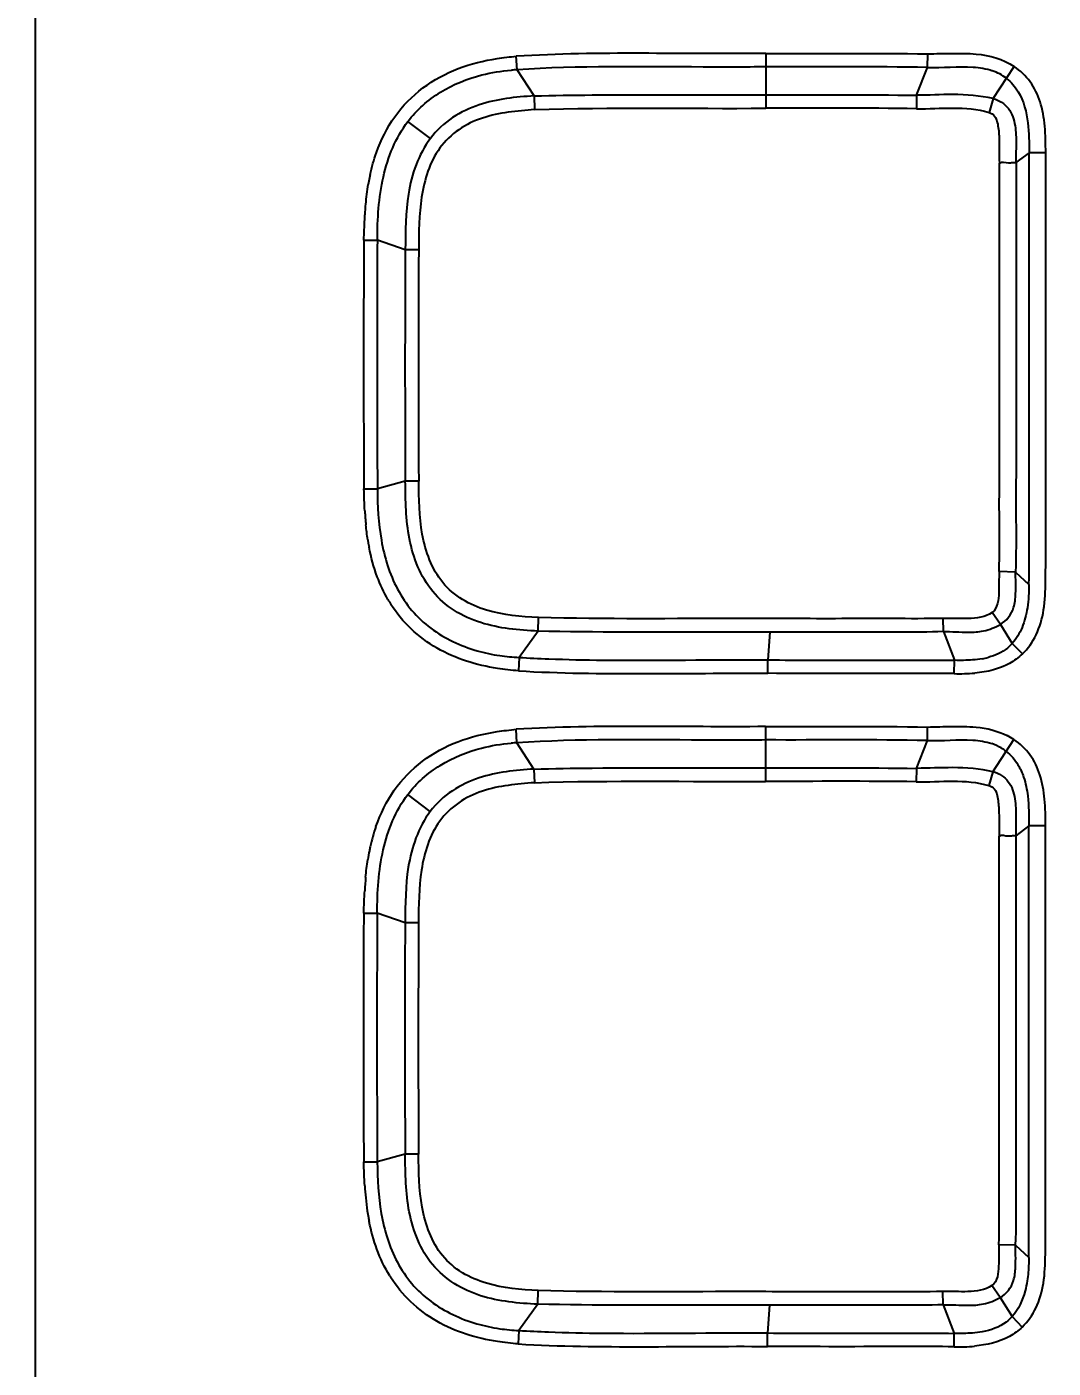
# Model space of a CAD drawing. Header units: millimetres. Extents: x 7426 to 8300, y 123 to 421.
# Drawn here: x 8006.62 to 8011.42, y 324.44 to 330.72 of the extents above; entities that cross this region are included whole.
import ezdxf

# ---------------------------------------------------------------- set-up
doc = ezdxf.new("R2010")
doc.units = ezdxf.units.MM
doc.layers.add('20_ALL_FEATURES', color=7, linetype='Continuous')
doc.layers.add('多重引线', color=7, linetype='Continuous')
doc.styles.add('微软雅黑', font='msyh.ttc')
doc.dimstyles.new('尺寸标注_1_4比例', dxfattribs={"dimtxt": 2.1, "dimasz": 1.7, "dimexe": 0.5, "dimexo": 0.4, "dimgap": 0.5, "dimtad": 1, "dimdec": 1, "dimlfac": 4, "dimdsep": 46, "dimtxsty": '微软雅黑', "dimcen": 0.09, "dimadec": 0, "dimazin": 0, "dimtp": 0.01, "dimtm": 0.01, "dimtfac": 1, "dimtdec": 1, "dimtofl": 0, "dimtmove": 0, "dimatfit": 3, "dimfxl": 1, "dimtolj": 1, "dimarcsym": 0})

# ---------------------------------------------------------------- blocks, each defined once
blk = doc.blocks.new('*D890')
at = {"layer": 'Defpoints', "color": 0}
for p in [(8010.9443, 360.1863), (8006.63, 320.4735), (8032.781, 320.4735)]:
    blk.add_point(p, dxfattribs=at)
at = {"layer": '多重引线', "color": 0, "lineweight": -2}
for p, q in [((8011.3443, 360.1863), (8033.281, 360.1863)), ((8032.781, 358.4863), (8032.781, 322.1735)), ((8007.03, 320.4735), (8033.281, 320.4735))]:
    blk.add_line(p, q, dxfattribs=at)
at = {"layer": '多重引线', "color": 0}
for points in [[(8033.0643, 358.4863), (8032.4976, 358.4863), (8032.781, 360.1863)], [(8032.4976, 322.1735), (8033.0643, 322.1735), (8032.781, 320.4735)]]:
    blk.add_solid(points, dxfattribs=at)
at = {"layer": '多重引线', "color": 0, "insert": (8031.1896, 340.3299), "char_height": 2.1, "attachment_point": 5, "rotation": 90, "style": '微软雅黑'}
blk.add_mtext('\\A1;158.9', dxfattribs=at)

msp = doc.modelspace()

# ---------------------------------------------------------------- linework, layer by layer
at = {"layer": '20_ALL_FEATURES', "color": 7, "linetype": 'Continuous'}
for p, q in [((8006.6568, 358.4367), (8006.6568, 322.2237)), ((8010.0756, 330.5926), (8010.076, 330.3362)), ((8010.8329, 330.5272), (8010.8341, 330.5904)), ((8008.9124, 330.5164), (8008.9085, 330.5796)), ((8010.7819, 330.397), (8010.8329, 330.5272)), ((8011.1399, 330.3811), (8011.2377, 330.5315)), ((8008.9922, 330.3937), (8008.9124, 330.5164)), ((8008.9922, 330.3937), (8008.9943, 330.3298)), ((8010.7819, 330.397), (8010.7809, 330.3342)), ((8011.1399, 330.3811), (8011.1205, 330.3166)), ((8008.5066, 330.1951), (8008.4013, 330.2742)), ((8011.3079, 330.1276), (8011.2468, 330.0817)), ((8011.3858, 330.1276), (8011.3079, 330.1276)), ((8008.1956, 329.7194), (8008.2587, 329.7191)), ((8008.3894, 329.6743), (8008.2587, 329.7191)), ((8008.4522, 329.674), (8008.3894, 329.6743)), ((8008.3894, 328.5919), (8008.2589, 328.5557)), ((8008.4522, 328.5922), (8008.3894, 328.5919)), ((8008.1958, 328.5553), (8008.2589, 328.5557)), ((8011.2446, 328.166), (8011.1678, 328.1683)), ((8011.2446, 328.166), (8011.3076, 328.1088)), ((8009.0104, 327.8899), (8009.0122, 327.9538)), ((8011.1736, 327.9217), (8011.1347, 327.9772)), ((8010.9069, 327.8876), (8010.9053, 327.9494)), ((8011.1736, 327.9217), (8011.2294, 327.8327)), ((8009.0104, 327.8899), (8008.922, 327.7671)), ((8010.0943, 327.8856), (8010.0856, 327.7555)), ((8010.9069, 327.8876), (8010.9589, 327.7535)), ((8011.2294, 327.8327), (8011.2767, 327.7833)), ((8008.922, 327.7671), (8008.9183, 327.7039)), ((8010.0851, 327.6925), (8010.0856, 327.7555)), ((8010.9581, 327.6912), (8010.9589, 327.7535)), ((8008.9116, 327.3674), (8008.9078, 327.4306)), ((8010.0749, 327.4436), (8010.0753, 327.1872)), ((8010.8322, 327.3782), (8010.8334, 327.4414)), ((8008.9915, 327.2447), (8008.9116, 327.3674)), ((8010.7812, 327.248), (8010.8322, 327.3782)), ((8011.1392, 327.2321), (8011.237, 327.3825)), ((8008.9915, 327.2447), (8008.9936, 327.1808)), ((8010.7812, 327.248), (8010.7802, 327.1852)), ((8011.1392, 327.2321), (8011.1198, 327.1676)), ((8008.5059, 327.0461), (8008.4006, 327.1252)), ((8011.3072, 326.9786), (8011.2461, 326.9327)), ((8011.385, 326.9786), (8011.3072, 326.9786)), ((8008.1949, 326.5704), (8008.2579, 326.5701)), ((8008.3886, 326.5253), (8008.2579, 326.5701)), ((8008.4514, 326.525), (8008.3886, 326.5253)), ((8008.1951, 325.4063), (8008.2582, 325.4067)), ((8008.3887, 325.4429), (8008.2582, 325.4067)), ((8008.4515, 325.4432), (8008.3887, 325.4429)), ((8011.2439, 325.017), (8011.1671, 325.0193)), ((8011.2439, 325.017), (8011.3069, 324.9598)), ((8011.1729, 324.7727), (8011.134, 324.8281)), ((8009.0096, 324.7409), (8009.0115, 324.8048)), ((8010.9062, 324.7386), (8010.9046, 324.8004)), ((8011.1729, 324.7727), (8011.2287, 324.6837)), ((8009.0096, 324.7409), (8008.9212, 324.6181)), ((8010.0936, 324.7366), (8010.0848, 324.6065)), ((8010.9062, 324.7386), (8010.9582, 324.6045)), ((8011.2287, 324.6837), (8011.2759, 324.6342)), ((8008.9212, 324.6181), (8008.9176, 324.5549)), ((8010.0844, 324.5435), (8010.0848, 324.6065)), ((8010.9574, 324.5422), (8010.9582, 324.6045))]:
    msp.add_line(p, q, dxfattribs=at)
for centre, radius, start, end in [((8008.9529, 329.6594), 0.8579, 92.70742, 94.50599), ((8011.0519, 330.2787), 0.248, 52.80105, 70.07666), ((8009.1006, 329.8345), 0.8964, 167.69431, 168.61824), ((8009.1566, 329.8235), 0.9535, 168.63465, 170.54112), ((8115.343, 329.1561), 107.1489, 179.698812, 180.321268), ((8117.088, 329.1601), 108.8308, 179.705716, 180.318187), ((8107.6854, 329.1359), 99.2975, 179.689335, 180.313927), ((8109.4091, 329.1406), 100.9584, 179.697294, 180.311225), ((8009.8801, 328.5477), 1.6829, 183.25423, 185.46474), ((8009.2012, 328.4722), 0.9996, 188.92845, 190.16509), ((8009.157, 328.4643), 0.9548, 190.17169, 190.99577), ((8008.857, 328.3539), 0.6333, 209.91959, 212.35482), ((8008.9465, 328.5693), 0.8022, 253.97386, 261.75484), ((8008.9566, 328.6362), 0.8698, 261.72867, 267.71676), ((8009.3043, 334.0843), 6.3288, 266.53628, 267.79191), ((8011.028, 328.0995), 0.3442, 280.24721, 285.0126), ((8010.9852, 328.4541), 0.7634, 267.96191, 275.14406), ((8011.067, 327.1275), 0.3065, 56.30009, 63.17477), ((8008.9522, 326.5104), 0.858, 92.70743, 94.50157), ((8011.0516, 327.1306), 0.2471, 59.47523, 70.6926), ((8011.052, 327.131), 0.2466, 52.77536, 59.50424), ((8009.0403, 326.6997), 0.8351, 160.67999, 167.44775), ((8009.1735, 326.6712), 0.9714, 168.64848, 171.13755), ((8009.0975, 326.686), 0.894, 167.38741, 168.61928), ((8010.1027, 326.5712), 1.9062, 174.96449, 176.86545), ((8115.3423, 326.0071), 107.1489, 179.698812, 180.321268), ((8117.0873, 326.0111), 108.8308, 179.705716, 180.318187), ((8107.6846, 325.9869), 99.2975, 179.689335, 180.313927), ((8109.4084, 325.9916), 100.9584, 179.697294, 180.311225), ((8009.8362, 325.3951), 1.6396, 183.52235, 185.4847), ((8009.4193, 325.3548), 1.2208, 185.47411, 188.35577), ((8009.2173, 325.326), 1.0167, 188.40406, 190.1566), ((8009.1526, 325.3147), 0.951, 190.17038, 191.3627), ((8008.8488, 325.2002), 0.6245, 211.5232, 212.18703), ((8008.9458, 325.4206), 0.8024, 253.97449, 261.8045), ((8008.9559, 325.4875), 0.87, 261.77703, 267.71627), ((8009.3035, 330.934), 6.3275, 266.5362, 267.78949), ((8010.9845, 325.305), 0.7634, 267.96191, 275.14406)]:
    msp.add_arc(centre, radius, start, end, dxfattribs=at)
for points, knots in [([(7985.2818, 358.8617), (7987.3311, 358.8617), (7990.4049, 358.8617), (7994.5034, 358.8617), (7997.5773, 358.8617), (8000.6511, 358.8617), (8003.725, 358.8617), (8006.2865, 358.8617), (8008.3359, 358.8617), (8009.8728, 358.8618), (8011.4098, 358.8611), (8012.9461, 358.8568), (8014.2302, 358.8343), (8015.2451, 358.6877), (8015.977, 358.4318), (8016.569, 357.9158), (8016.9147, 357.2177), (8017.0858, 356.4657), (8017.1526, 355.6989), (8017.1711, 354.9311), (8017.1822, 353.9068), (8017.1919, 352.1137), (8017.1883, 349.5521), (8017.1895, 346.4779), (8017.1892, 343.404), (8017.1893, 340.3302), (8017.1892, 337.2563), (8017.1895, 334.1825), (8017.1883, 331.109), (8017.1918, 328.5471), (8017.1823, 326.7538), (8017.171, 325.7289), (8017.1528, 324.9615), (8017.0854, 324.1956), (8016.9157, 323.444), (8016.5692, 322.7465), (8015.9773, 322.227), (8015.2418, 321.9722), (8014.2278, 321.8261), (8012.9449, 321.8036), (8011.4103, 321.7992), (8009.8725, 321.7986), (8008.3359, 321.7987), (8006.2865, 321.7986), (8003.725, 321.7987), (8000.6511, 321.7987), (7997.5773, 321.7987), (7994.5034, 321.7987), (7990.4049, 321.7987), (7987.3311, 321.7987), (7985.2818, 321.7987)], [0, 0, 0, 0, 0.062517, 0.093776, 0.125034, 0.156293, 0.187552, 0.21881, 0.23444, 0.250071, 0.265698, 0.281326, 0.296961, 0.304806, 0.312556, 0.320276, 0.32808, 0.335905, 0.343705, 0.351523, 0.359333, 0.374956, 0.406226, 0.437483, 0.468742, 0.5, 0.531259, 0.562517, 0.593774, 0.625025, 0.640673, 0.648483, 0.656295, 0.664089, 0.671906, 0.679693, 0.687443, 0.695242, 0.703089, 0.718652, 0.73431, 0.749928, 0.765561, 0.781189, 0.812448, 0.843707, 0.874966, 0.906224, 0.937483, 1, 1, 1, 1]), ([(8010.8341, 330.5904), (8010.8718, 330.5918), (8010.9472, 330.5925), (8011.0229, 330.5935), (8011.0604, 330.5899)], [0, 0, 0, 0, 0.499989, 1, 1, 1, 1]), ([(8008.2542, 330.1287), (8008.2754, 330.1879), (8008.3318, 330.3023), (8008.4663, 330.4386), (8008.6339, 330.5298), (8008.7572, 330.5592), (8008.8192, 330.5687)], [0, 0, 0, 0, 0.250221, 0.49995, 0.750107, 1, 1, 1, 1]), ([(8010.0759, 330.5298), (8009.9783, 330.5285), (8009.5905, 330.5289), (8009.202, 330.5354), (8008.9124, 330.5164)], [0, 0, 0, 0, 0.25158, 1, 1, 1, 1]), ([(8011.3593, 330.367), (8011.3486, 330.3999), (8011.3183, 330.4636), (8011.2668, 330.5127), (8011.2377, 330.5315)], [0, 0, 0, 0, 0.500176, 1, 1, 1, 1]), ([(8008.4013, 330.2742), (8008.4424, 330.3287), (8008.5491, 330.4223), (8008.6793, 330.4746), (8008.7471, 330.4919)], [0, 0, 0, 0, 0.493598, 1, 1, 1, 1]), ([(8008.9922, 330.3937), (8008.9055, 330.3892), (8008.7711, 330.3743), (8008.6055, 330.298), (8008.5351, 330.2331), (8008.5066, 330.1951)], [0, 0, 0, 0, 0.481435, 0.736498, 1, 1, 1, 1]), ([(8008.9922, 330.3937), (8009.0828, 330.3962), (8009.444, 330.4019), (8009.8053, 330.3976), (8010.0759, 330.3991)], [0, 0, 0, 0, 0.250956, 1, 1, 1, 1]), ([(8011.1399, 330.3811), (8011.0783, 330.3948), (8010.9578, 330.4045), (8010.8385, 330.3968), (8010.7819, 330.397)], [0, 0, 0, 0, 0.527269, 1, 1, 1, 1]), ([(8011.1399, 330.3811), (8011.1677, 330.3752), (8011.2202, 330.3398), (8011.2464, 330.2545), (8011.2479, 330.1683), (8011.2459, 330.1106), (8011.2468, 330.0817)], [0, 0, 0, 0, 0.247781, 0.496725, 0.748346, 1, 1, 1, 1]), ([(8008.9943, 330.3298), (8008.9124, 330.3232), (8008.787, 330.3134), (8008.6364, 330.2416), (8008.5154, 330.1256), (8008.4538, 329.9195), (8008.4523, 329.7563), (8008.4522, 329.674)], [0, 0, 0, 0, 0.250246, 0.375622, 0.500725, 0.749511, 1, 1, 1, 1]), ([(8011.1205, 330.3166), (8011.1305, 330.3136), (8011.15, 330.3015), (8011.1601, 330.2702), (8011.1654, 330.2389), (8011.1698, 330.1751), (8011.1672, 330.1219), (8011.1693, 330.0794)], [0, 0, 0, 0, 0.123226, 0.248048, 0.373327, 0.49866, 1, 1, 1, 1]), ([(8008.2586, 329.7191), (8008.2588, 329.8183), (8008.2698, 330.0126), (8008.3445, 330.1989), (8008.4013, 330.2742)], [0, 0, 0, 0, 0.512578, 1, 1, 1, 1]), ([(8008.5066, 330.1951), (8008.4508, 330.1204), (8008.3895, 329.9413), (8008.3904, 329.7613), (8008.3894, 329.6743)], [0, 0, 0, 0, 0.517343, 1, 1, 1, 1]), ([(8011.1693, 330.0794), (8011.1798, 330.0889), (8011.2048, 330.0775), (8011.2297, 330.0831), (8011.2415, 330.0821), (8011.2468, 330.0817)], [0, 0, 0, 0, 0.547361, 0.79331, 1, 1, 1, 1]), ([(8011.3076, 328.1088), (8011.3084, 328.1922), (8011.3075, 328.3598), (8011.3082, 328.6958), (8011.3077, 329.2854), (8011.3079, 329.7907), (8011.3079, 330.1276)], [0, 0, 0, 0, 0.123911, 0.249035, 0.499342, 1, 1, 1, 1]), ([(8011.3759, 327.989), (8011.3828, 328.0333), (8011.3857, 328.123), (8011.3859, 328.301), (8011.3857, 328.5236), (8011.3858, 328.7907), (8011.3857, 329.1472), (8011.3858, 329.5929), (8011.3858, 329.9494), (8011.3858, 330.1276)], [0, 0, 0, 0, 0.062987, 0.125241, 0.249989, 0.374981, 0.499982, 0.749991, 1, 1, 1, 1]), ([(8011.1676, 328.1683), (8011.17, 328.2483), (8011.1684, 328.408), (8011.1695, 328.7268), (8011.1689, 329.1247), (8011.1692, 329.6021), (8011.1691, 329.9203), (8011.1691, 330.0794)], [0, 0, 0, 0, 0.125619, 0.250607, 0.50043, 0.750211, 1, 1, 1, 1]), ([(8011.2469, 330.0817), (8011.2469, 329.9224), (8011.247, 329.6038), (8011.2467, 329.1258), (8011.2474, 328.7274), (8011.2461, 328.4075), (8011.248, 328.2468), (8011.2444, 328.166)], [0, 0, 0, 0, 0.24948, 0.498966, 0.748484, 0.873288, 1, 1, 1, 1]), ([(8009.0104, 327.8899), (8008.9202, 327.894), (8008.7829, 327.9064), (8008.616, 327.9806), (8008.4775, 328.1007), (8008.3921, 328.3214), (8008.3907, 328.5016), (8008.3894, 328.5919)], [0, 0, 0, 0, 0.250311, 0.37567, 0.500894, 0.749528, 1, 1, 1, 1]), ([(8009.0122, 327.9538), (8008.9306, 327.9567), (8008.8066, 327.9685), (8008.6541, 328.0316), (8008.5267, 328.1403), (8008.4547, 328.3449), (8008.453, 328.5094), (8008.4522, 328.5922)], [0, 0, 0, 0, 0.248837, 0.373457, 0.497591, 0.747625, 1, 1, 1, 1]), ([(8008.2589, 328.5557), (8008.2591, 328.4752), (8008.2679, 328.3142), (8008.3269, 328.1181), (8008.4169, 327.9832), (8008.5357, 327.8731), (8008.648, 327.8206), (8008.7251, 327.7984)], [0, 0, 0, 0, 0.250311, 0.499941, 0.625285, 0.750482, 1, 1, 1, 1]), ([(8011.1678, 328.1683), (8011.1667, 328.135), (8011.1681, 328.0846), (8011.1635, 328.0195), (8011.1485, 327.9859), (8011.1347, 327.9772)], [0, 0, 0, 0, 0.503038, 0.75437, 1, 1, 1, 1]), ([(8011.1736, 327.9217), (8011.2033, 327.9372), (8011.2399, 327.9879), (8011.2456, 328.0608), (8011.2466, 328.1162), (8011.2443, 328.1501), (8011.2446, 328.166)], [0, 0, 0, 0, 0.37668, 0.61843, 0.821001, 1, 1, 1, 1]), ([(8008.8207, 327.7155), (8008.7225, 327.7305), (8008.5276, 327.7894), (8008.3751, 327.9312), (8008.322, 328.0149)], [0, 0, 0, 0, 0.500544, 1, 1, 1, 1]), ([(8010.9053, 327.9496), (8010.8263, 327.9475), (8010.6684, 327.949), (8010.4319, 327.9481), (8010.1955, 327.9483), (8009.7223, 327.9501), (8009.3277, 327.9448), (8009.0122, 327.9539)], [0, 0, 0, 0, 0.12524, 0.250087, 0.374897, 0.499836, 1, 1, 1, 1]), ([(8011.1347, 327.9772), (8011.1031, 327.955), (8011.0203, 327.9447), (8010.9444, 327.9506), (8010.9053, 327.9494)], [0, 0, 0, 0, 0.496576, 1, 1, 1, 1]), ([(8010.9069, 327.8876), (8010.9459, 327.8885), (8011.0086, 327.8824), (8011.0999, 327.8881), (8011.1494, 327.9073), (8011.1736, 327.9217)], [0, 0, 0, 0, 0.429659, 0.690363, 1, 1, 1, 1]), ([(8010.0943, 327.8856), (8010.0042, 327.8858), (8009.6429, 327.8854), (8009.2815, 327.8838), (8009.0104, 327.8899)], [0, 0, 0, 0, 0.249246, 1, 1, 1, 1]), ([(8010.9069, 327.8878), (8010.8386, 327.8849), (8010.7028, 327.8859), (8010.4319, 327.8854), (8010.2294, 327.8855), (8010.0943, 327.8858)], [0, 0, 0, 0, 0.252241, 0.50134, 1, 1, 1, 1]), ([(8011.2294, 327.8327), (8011.2224, 327.8247), (8011.1907, 327.7942), (8011.1491, 327.7757), (8011.1172, 327.7671)], [0, 0, 0, 0, 0.243037, 1, 1, 1, 1]), ([(8009.0605, 327.7603), (8009.1454, 327.7569), (8009.4871, 327.7499), (8009.8289, 327.7576), (8010.0856, 327.7555)], [0, 0, 0, 0, 0.248762, 1, 1, 1, 1]), ([(8010.0856, 327.7553), (8010.2308, 327.7541), (8010.4487, 327.7548), (8010.7398, 327.7541), (8010.8857, 327.755), (8010.9589, 327.7534)], [0, 0, 0, 0, 0.498758, 0.748613, 1, 1, 1, 1]), ([(8010.9581, 327.691), (8010.8852, 327.692), (8010.5942, 327.6914), (8010.3032, 327.6908), (8010.0851, 327.6925)], [0, 0, 0, 0, 0.250463, 1, 1, 1, 1]), ([(8008.2522, 326.976), (8008.2732, 327.0357), (8008.3294, 327.151), (8008.4642, 327.2887), (8008.6327, 327.3807), (8008.7568, 327.4103), (8008.8192, 327.4198)], [0, 0, 0, 0, 0.250223, 0.499943, 0.750102, 1, 1, 1, 1]), ([(8010.8334, 327.4414), (8010.8711, 327.4428), (8010.9465, 327.4435), (8011.0221, 327.4445), (8011.0597, 327.4409)], [0, 0, 0, 0, 0.499989, 1, 1, 1, 1]), ([(8008.4006, 327.1252), (8008.4417, 327.1797), (8008.5483, 327.2733), (8008.6786, 327.3256), (8008.7464, 327.3429)], [0, 0, 0, 0, 0.493598, 1, 1, 1, 1]), ([(8010.0751, 327.3808), (8009.9776, 327.3795), (8009.5898, 327.3799), (8009.2013, 327.3864), (8008.9116, 327.3674)], [0, 0, 0, 0, 0.25158, 1, 1, 1, 1]), ([(8011.3586, 327.218), (8011.3479, 327.2509), (8011.3176, 327.3146), (8011.2661, 327.3637), (8011.237, 327.3825)], [0, 0, 0, 0, 0.500176, 1, 1, 1, 1]), ([(8008.9915, 327.2447), (8008.9048, 327.2402), (8008.7704, 327.2252), (8008.6048, 327.149), (8008.5344, 327.0841), (8008.5059, 327.0461)], [0, 0, 0, 0, 0.481435, 0.736498, 1, 1, 1, 1]), ([(8008.9915, 327.2447), (8009.0821, 327.2472), (8009.4433, 327.2529), (8009.8046, 327.2486), (8010.0751, 327.2501)], [0, 0, 0, 0, 0.250956, 1, 1, 1, 1]), ([(8011.1392, 327.2321), (8011.0776, 327.2458), (8010.9571, 327.2555), (8010.8377, 327.2478), (8010.7812, 327.248)], [0, 0, 0, 0, 0.527269, 1, 1, 1, 1]), ([(8011.1392, 327.2321), (8011.167, 327.2262), (8011.2195, 327.1908), (8011.2457, 327.1055), (8011.2472, 327.0193), (8011.2452, 326.9615), (8011.2461, 326.9327)], [0, 0, 0, 0, 0.247781, 0.496725, 0.748346, 1, 1, 1, 1]), ([(8008.9936, 327.1808), (8008.9117, 327.1742), (8008.7863, 327.1644), (8008.6357, 327.0926), (8008.5146, 326.9766), (8008.4531, 326.7705), (8008.4516, 326.6073), (8008.4514, 326.525)], [0, 0, 0, 0, 0.250246, 0.375622, 0.500725, 0.749511, 1, 1, 1, 1]), ([(8011.1198, 327.1676), (8011.1298, 327.1646), (8011.1493, 327.1525), (8011.1594, 327.1211), (8011.1646, 327.0899), (8011.1691, 327.0261), (8011.1665, 326.9729), (8011.1686, 326.9304)], [0, 0, 0, 0, 0.123226, 0.248048, 0.373327, 0.49866, 1, 1, 1, 1]), ([(8008.2579, 326.5701), (8008.258, 326.6693), (8008.2691, 326.8636), (8008.3438, 327.0499), (8008.4006, 327.1252)], [0, 0, 0, 0, 0.512578, 1, 1, 1, 1]), ([(8008.5059, 327.0461), (8008.4501, 326.9714), (8008.3888, 326.7923), (8008.3897, 326.6123), (8008.3886, 326.5253)], [0, 0, 0, 0, 0.517343, 1, 1, 1, 1]), ([(8011.3069, 324.9598), (8011.3077, 325.0432), (8011.3067, 325.2108), (8011.3074, 325.5468), (8011.3069, 326.1363), (8011.3072, 326.6417), (8011.3072, 326.9786)], [0, 0, 0, 0, 0.123911, 0.249034, 0.499342, 1, 1, 1, 1]), ([(8011.3752, 324.84), (8011.3821, 324.8843), (8011.385, 324.974), (8011.3852, 325.152), (8011.3849, 325.3746), (8011.3851, 325.6417), (8011.385, 325.9982), (8011.3851, 326.4439), (8011.385, 326.8004), (8011.385, 326.9786)], [0, 0, 0, 0, 0.062987, 0.125241, 0.249989, 0.374981, 0.499982, 0.749991, 1, 1, 1, 1]), ([(8011.1669, 325.0193), (8011.1693, 325.0993), (8011.1676, 325.259), (8011.1688, 325.5778), (8011.1682, 325.9757), (8011.1684, 326.4531), (8011.1684, 326.7713), (8011.1684, 326.9304)], [0, 0, 0, 0, 0.125619, 0.250607, 0.50043, 0.750211, 1, 1, 1, 1]), ([(8011.1686, 326.9304), (8011.1791, 326.9399), (8011.2041, 326.9285), (8011.2289, 326.9341), (8011.2408, 326.9331), (8011.2461, 326.9327)], [0, 0, 0, 0, 0.547361, 0.79331, 1, 1, 1, 1]), ([(8011.2462, 326.9327), (8011.2462, 326.7734), (8011.2463, 326.4548), (8011.246, 325.9768), (8011.2467, 325.5784), (8011.2454, 325.2585), (8011.2473, 325.0978), (8011.2436, 325.017)], [0, 0, 0, 0, 0.24948, 0.498966, 0.748484, 0.873288, 1, 1, 1, 1]), ([(8008.2582, 325.4067), (8008.2584, 325.3262), (8008.2672, 325.1652), (8008.3262, 324.9691), (8008.4162, 324.8342), (8008.535, 324.7241), (8008.6473, 324.6716), (8008.7243, 324.6493)], [0, 0, 0, 0, 0.250311, 0.499941, 0.625285, 0.750481, 1, 1, 1, 1]), ([(8009.0096, 324.7409), (8008.9195, 324.745), (8008.7822, 324.7574), (8008.6153, 324.8316), (8008.4768, 324.9517), (8008.3913, 325.1724), (8008.3899, 325.3526), (8008.3887, 325.4429)], [0, 0, 0, 0, 0.250311, 0.37567, 0.500894, 0.749528, 1, 1, 1, 1]), ([(8009.0115, 324.8048), (8008.9299, 324.8077), (8008.8059, 324.8195), (8008.6534, 324.8826), (8008.526, 324.9913), (8008.454, 325.1958), (8008.4523, 325.3603), (8008.4515, 325.4432)], [0, 0, 0, 0, 0.248837, 0.373457, 0.497591, 0.747625, 1, 1, 1, 1]), ([(8011.1671, 325.0193), (8011.166, 324.986), (8011.1673, 324.9356), (8011.1628, 324.8705), (8011.1477, 324.8369), (8011.134, 324.8281)], [0, 0, 0, 0, 0.503038, 0.75437, 1, 1, 1, 1]), ([(8011.1729, 324.7727), (8011.2026, 324.7882), (8011.2391, 324.8388), (8011.2448, 324.9118), (8011.2459, 324.9672), (8011.2436, 325.0011), (8011.2439, 325.017)], [0, 0, 0, 0, 0.37668, 0.61843, 0.821001, 1, 1, 1, 1]), ([(8011.3069, 324.9598), (8011.3068, 324.9503), (8011.3064, 324.9136), (8011.3034, 324.877), (8011.2993, 324.8503)], [0, 0, 0, 0, 0.260255, 1, 1, 1, 1]), ([(8008.8207, 324.5664), (8008.722, 324.5814), (8008.5262, 324.6405), (8008.3733, 324.7832), (8008.3203, 324.8675)], [0, 0, 0, 0, 0.50056, 1, 1, 1, 1]), ([(8011.134, 324.8281), (8011.1024, 324.806), (8011.0196, 324.7957), (8010.9436, 324.8016), (8010.9046, 324.8004)], [0, 0, 0, 0, 0.496576, 1, 1, 1, 1]), ([(8011.2993, 324.8503), (8011.2968, 324.8343), (8011.2851, 324.7749), (8011.2582, 324.7171), (8011.2287, 324.6837)], [0, 0, 0, 0, 0.265782, 1, 1, 1, 1]), ([(8010.9046, 324.8006), (8010.8255, 324.7985), (8010.6677, 324.8), (8010.4312, 324.7991), (8010.1948, 324.7993), (8009.7216, 324.801), (8009.327, 324.7958), (8009.0115, 324.8049)], [0, 0, 0, 0, 0.12524, 0.250087, 0.374897, 0.499836, 1, 1, 1, 1]), ([(8010.9062, 324.7386), (8010.9452, 324.7395), (8011.0078, 324.7334), (8011.0991, 324.7391), (8011.1487, 324.7583), (8011.1729, 324.7727)], [0, 0, 0, 0, 0.429659, 0.690363, 1, 1, 1, 1]), ([(8010.0936, 324.7366), (8010.0035, 324.7368), (8009.6422, 324.7364), (8009.2808, 324.7348), (8009.0096, 324.7409)], [0, 0, 0, 0, 0.249246, 1, 1, 1, 1]), ([(8010.9062, 324.7387), (8010.8379, 324.7359), (8010.702, 324.7369), (8010.4312, 324.7364), (8010.2286, 324.7365), (8010.0936, 324.7368)], [0, 0, 0, 0, 0.252241, 0.50134, 1, 1, 1, 1]), ([(8011.2287, 324.6837), (8011.2203, 324.6741), (8011.181, 324.6377), (8011.1283, 324.6191), (8011.0886, 324.6118)], [0, 0, 0, 0, 0.24041, 1, 1, 1, 1]), ([(8009.0595, 324.6113), (8009.1444, 324.6079), (8009.4862, 324.6009), (8009.8281, 324.6086), (8010.0848, 324.6065)], [0, 0, 0, 0, 0.248761, 1, 1, 1, 1]), ([(8010.0848, 324.6063), (8010.23, 324.6051), (8010.448, 324.6058), (8010.7391, 324.6051), (8010.885, 324.606), (8010.9582, 324.6044)], [0, 0, 0, 0, 0.498758, 0.748613, 1, 1, 1, 1]), ([(8010.9574, 324.542), (8010.8845, 324.543), (8010.5935, 324.5424), (8010.3025, 324.5418), (8010.0844, 324.5435)], [0, 0, 0, 0, 0.250463, 1, 1, 1, 1])]:
    msp.add_open_spline(points, degree=3, knots=knots, dxfattribs=at)
for points in [[(8010.0756, 330.5926), (8009.6866, 330.588), (8009.2968, 330.6035), (8008.9085, 330.5796)], [(8010.0756, 330.5928), (8010.3284, 330.5919), (8010.5813, 330.5949), (8010.8341, 330.5902)], [(8011.0604, 330.5899), (8011.1224, 330.584), (8011.186, 330.5661), (8011.2377, 330.5315)], [(8008.8192, 330.5687), (8008.8488, 330.5732), (8008.8786, 330.5767), (8008.9085, 330.5796)], [(8010.8329, 330.5272), (8010.5806, 330.5319), (8010.3282, 330.5289), (8010.0759, 330.5298)], [(8010.8329, 330.5272), (8010.9039, 330.525), (8010.9752, 330.5334), (8011.0461, 330.5289)], [(8011.0461, 330.5289), (8011.0767, 330.527), (8011.1076, 330.5223), (8011.1364, 330.5119)], [(8008.7471, 330.4919), (8008.7924, 330.5035), (8008.8389, 330.511), (8008.8855, 330.5147)], [(8011.2019, 330.4763), (8011.2236, 330.459), (8011.2424, 330.4374), (8011.2568, 330.4137)], [(8011.2568, 330.4137), (8011.2833, 330.3701), (8011.2963, 330.3183), (8011.3024, 330.2677)], [(8008.9943, 330.3298), (8009.3547, 330.3419), (8009.7154, 330.3337), (8010.076, 330.3362)], [(8010.0759, 330.3991), (8010.3112, 330.3985), (8010.5466, 330.4006), (8010.7819, 330.397)], [(8010.7809, 330.3342), (8010.8943, 330.3323), (8011.0119, 330.3492), (8011.1205, 330.3166)], [(8011.3814, 330.2526), (8011.3779, 330.2913), (8011.3713, 330.3301), (8011.3593, 330.367)], [(8010.7809, 330.3342), (8010.546, 330.3378), (8010.311, 330.3356), (8010.076, 330.3362)], [(8011.3024, 330.2677), (8011.308, 330.2213), (8011.308, 330.1744), (8011.3079, 330.1276)], [(8011.3858, 330.1276), (8011.3857, 330.1693), (8011.3852, 330.2111), (8011.3814, 330.2526)], [(8008.2248, 330.0256), (8008.2324, 330.0605), (8008.2422, 330.0951), (8008.2542, 330.1287)], [(8008.2045, 329.8874), (8008.2073, 329.9185), (8008.211, 329.9495), (8008.2161, 329.9802)], [(8008.1995, 329.8163), (8008.2008, 329.84), (8008.2024, 329.8638), (8008.2045, 329.8874)], [(8008.1957, 329.7194), (8008.1967, 329.7517), (8008.1978, 329.784), (8008.1995, 329.8163)], [(8008.1999, 328.4522), (8008.1979, 328.4865), (8008.1968, 328.5209), (8008.1958, 328.5553)], [(8008.2137, 328.317), (8008.21, 328.3404), (8008.2071, 328.3639), (8008.2048, 328.3874)], [(8008.2582, 328.1446), (8008.2415, 328.1892), (8008.2289, 328.2355), (8008.2198, 328.2822)], [(8008.3081, 328.038), (8008.2885, 328.072), (8008.272, 328.1078), (8008.2582, 328.1446)], [(8011.3076, 328.1088), (8011.3069, 328.0722), (8011.3054, 328.0355), (8011.3, 327.9993)], [(8011.3, 327.9993), (8011.2953, 327.9676), (8011.2875, 327.936), (8011.275, 327.9066)], [(8011.3408, 327.8721), (8011.3585, 327.9087), (8011.3696, 327.9488), (8011.3759, 327.989)], [(8011.275, 327.9066), (8011.2637, 327.8799), (8011.2483, 327.8546), (8011.2294, 327.8327)], [(8011.2767, 327.7833), (8011.3033, 327.8082), (8011.3249, 327.8392), (8011.3408, 327.8721)], [(8011.2767, 327.7833), (8011.2589, 327.7659), (8011.2384, 327.7511), (8011.2167, 327.7391)], [(8008.9183, 327.7039), (8008.8857, 327.7068), (8008.8531, 327.7105), (8008.8207, 327.7155)], [(8008.9183, 327.7039), (8009.3067, 327.6818), (8009.6962, 327.6954), (8010.0851, 327.6925)], [(8011.0439, 327.755), (8011.0156, 327.7528), (8010.9872, 327.7527), (8010.9589, 327.7535)], [(8011.0893, 327.7608), (8011.0743, 327.7581), (8011.0591, 327.7562), (8011.0439, 327.755)], [(8011.1408, 327.7086), (8011.1124, 327.7008), (8011.083, 327.6964), (8011.0537, 327.6938)], [(8011.2167, 327.7391), (8011.1928, 327.7259), (8011.1671, 327.7158), (8011.1408, 327.7086)], [(8010.0749, 327.4436), (8009.6858, 327.439), (8009.2961, 327.4545), (8008.9078, 327.4306)], [(8008.8192, 327.4198), (8008.8486, 327.4243), (8008.8782, 327.4277), (8008.9078, 327.4306)], [(8010.0749, 327.4438), (8010.3277, 327.4429), (8010.5806, 327.4459), (8010.8334, 327.4411)], [(8011.0597, 327.4409), (8011.1098, 327.4361), (8011.1604, 327.4237), (8011.2053, 327.401)], [(8008.7464, 327.3429), (8008.7917, 327.3545), (8008.8382, 327.362), (8008.8848, 327.3657)], [(8010.8322, 327.3782), (8010.5799, 327.3829), (8010.3275, 327.3798), (8010.0751, 327.3808)], [(8010.8322, 327.3782), (8010.9032, 327.3759), (8010.9745, 327.3844), (8011.0454, 327.3799)], [(8011.0454, 327.3799), (8011.0751, 327.378), (8011.1052, 327.3736), (8011.1333, 327.3638)], [(8011.2011, 327.3273), (8011.2229, 327.31), (8011.2417, 327.2884), (8011.2561, 327.2647)], [(8011.2561, 327.2647), (8011.2671, 327.2466), (8011.2757, 327.227), (8011.2824, 327.2069)], [(8010.0751, 327.2501), (8010.3105, 327.2495), (8010.5459, 327.2516), (8010.7812, 327.248)], [(8011.2824, 327.2069), (8011.292, 327.1784), (8011.2981, 327.1486), (8011.3017, 327.1187)], [(8011.3807, 327.1036), (8011.3772, 327.1423), (8011.3706, 327.181), (8011.3586, 327.218)], [(8008.9936, 327.1808), (8009.354, 327.1929), (8009.7147, 327.1847), (8010.0753, 327.1872)], [(8010.7802, 327.1852), (8010.5453, 327.1888), (8010.3102, 327.1866), (8010.0753, 327.1872)], [(8010.7802, 327.1852), (8010.8935, 327.1832), (8011.0112, 327.2002), (8011.1198, 327.1676)], [(8011.3017, 327.1187), (8011.3073, 327.0723), (8011.3072, 327.0253), (8011.3072, 326.9786)], [(8011.385, 326.9786), (8011.3849, 327.0203), (8011.3845, 327.0621), (8011.3807, 327.1036)], [(8008.2038, 326.7385), (8008.2062, 326.766), (8008.2094, 326.7936), (8008.2137, 326.8209)], [(8008.1949, 326.5704), (8008.1961, 326.6054), (8008.1973, 326.6404), (8008.1993, 326.6754)], [(8008.1997, 325.2943), (8008.1974, 325.3316), (8008.1961, 325.369), (8008.1951, 325.4063)], [(8008.2564, 324.9987), (8008.2409, 325.0404), (8008.229, 325.0836), (8008.2202, 325.1273)], [(8008.3165, 324.8737), (8008.2923, 324.9131), (8008.2724, 324.9553), (8008.2564, 324.9987)], [(8011.3401, 324.7231), (8011.3578, 324.7597), (8011.3689, 324.7998), (8011.3752, 324.84)], [(8011.2759, 324.6342), (8011.3026, 324.6592), (8011.3242, 324.6902), (8011.3401, 324.7231)], [(8011.2759, 324.6342), (8011.2582, 324.6169), (8011.2377, 324.6021), (8011.216, 324.5901)], [(8008.9176, 324.5549), (8008.8852, 324.5578), (8008.8529, 324.5614), (8008.8207, 324.5664)], [(8011.0432, 324.606), (8011.0149, 324.6038), (8010.9865, 324.6037), (8010.9582, 324.6045)], [(8011.0886, 324.6118), (8011.0736, 324.6091), (8011.0584, 324.6072), (8011.0432, 324.606)], [(8011.216, 324.5901), (8011.1666, 324.5628), (8011.1091, 324.5498), (8011.053, 324.5448)], [(8008.9176, 324.5549), (8009.3059, 324.5328), (8009.6955, 324.5464), (8010.0844, 324.5435)]]:
    msp.add_open_spline(points, degree=3, dxfattribs=at)

# ---------------------------------------------------------------- dimensions: what is measured, and where the dimension line sits
at = {"layer": '多重引线', "color": 3}
dim = msp.add_linear_dim(base=(8032.781, 320.4735), p1=(8010.9443, 360.1863), p2=(8006.63, 320.4735), angle=90, dimstyle='尺寸标注_1_4比例', dxfattribs=at)
dim.commit()
dim.dimension.update_dxf_attribs({"geometry": '*D890', "text_midpoint": (8031.1896, 340.3299)})

doc.saveas('drawing.dxf')
